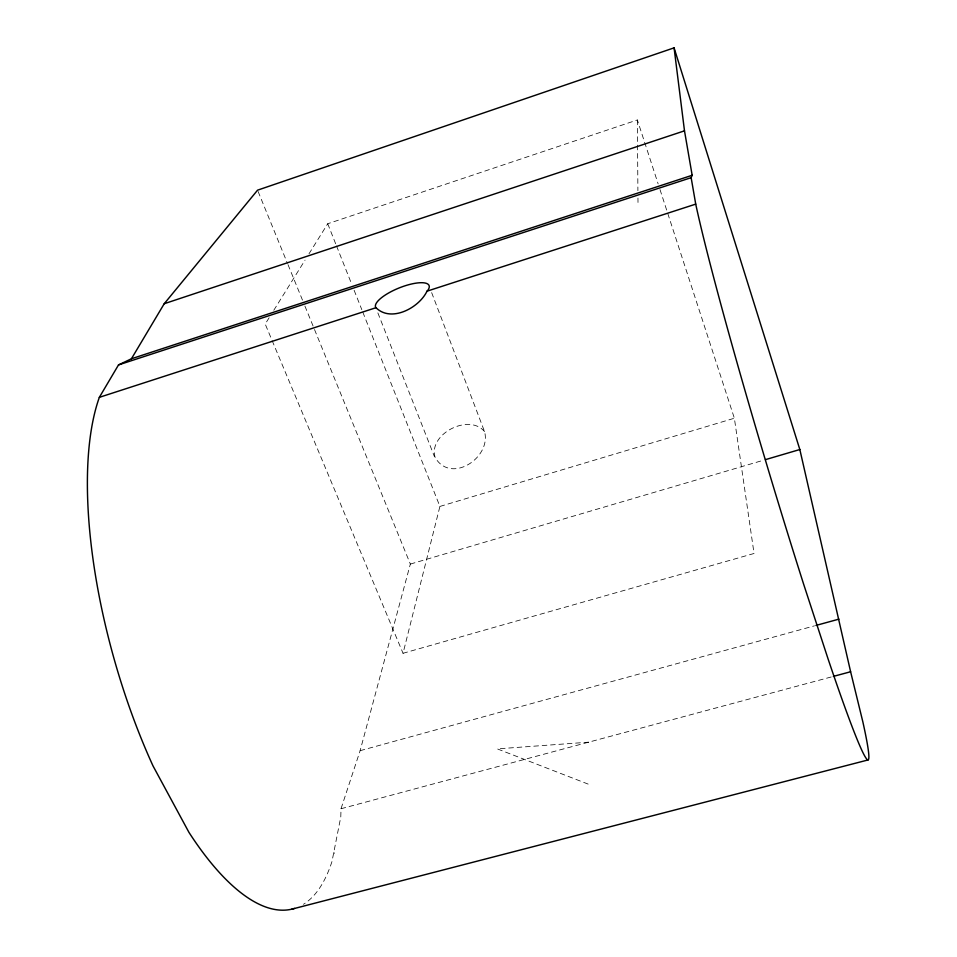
<?xml version="1.0" encoding="UTF-8"?>
<svg xmlns="http://www.w3.org/2000/svg" width="957" height="957" viewBox="0 0 957 957"><rect width="100%" height="100%" fill="white"/><g stroke="black" fill="none" stroke-linecap="round" stroke-linejoin="round"><path stroke-width="0.72" stroke-dasharray="4.79 3.59" d="M314.506 329.519L410.35 564.068L360.119 750.683L341.015 808.737L340.788 816.943L331.995 861.467A288.165 104.54 74.2 0 1 303.429 904.317M659.995 189.558L734.366 418.233L754.056 553.481L403.041 653.284L439.909 506.432L362.368 311.049M269.108 317.784L265.209 324.052L271.549 339.209M273.798 310.259L305.056 260.113M308.967 253.844L327.725 223.747L637.362 119.96L658.141 183.876M439.909 506.432L734.366 418.233M410.35 564.068L762.609 460.484M360.119 750.683L814.491 625.842M341.015 808.737L831.908 676.79M588.711 742.165L497.269 748.876L589.679 784.692M484.541 431.571C469.014 412.862 427.755 434.239 435.172 457.53C450.974 484.589 491.683 457.47 484.541 431.571L431.463 292.124M333.802 852.268L334.352 853.465M272.123 340.584L403.041 653.284M258.127 191.544L287.435 263.295M288.009 264.67L302.663 300.546M304.912 306.061L313.944 328.143M327.725 223.747L335.967 244.537M336.517 245.913L351.913 284.719M354.114 290.258L361.818 309.661M377.871 312.903L434.37 456.429M637.362 119.96L637.9 190.67M637.96 198.039L637.996 202.453"/><path stroke-width="1.44" d="M674.075 47.85L799.837 449.527L850.617 671.754L862.831 721.781A306.778 12.238 73.3 0 1 828.188 659.265L803.581 584.009A306.778 12.238 73.3 0 1 695.727 204.128L691.145 177.667L692.162 175.287L684.494 130.834L674.075 47.85L257.565 190.168L164.221 303.728L131.432 358.767L118.512 364.916L99.349 397.334A288.165 104.54 74.2 0 0 153 765.887L188.948 832.363A288.165 104.54 74.2 0 0 294.517 908.42M427.013 291.179C418.999 308.058 390.671 323.023 375.694 307.388A28.866 8.984 -22 0 1 405.026 285.808A28.866 8.984 -22 0 1 427.635 290.557L427.013 291.179L695.727 204.128M164.221 303.728L684.494 130.834M131.432 358.767L692.162 175.287M118.512 364.916L691.145 177.667M99.349 397.334L376.041 307.699M765.468 459.635L799.837 449.527M815.938 625.447L838.942 619.131M833.344 676.396L850.617 671.754M291.849 909.15L867.999 759.966"/></g></svg>
